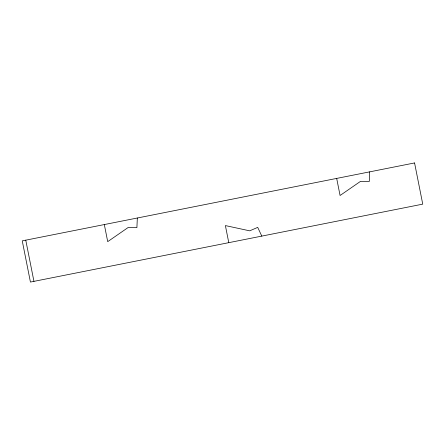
<?xml version="1.0" encoding="UTF-8"?>
<svg xmlns="http://www.w3.org/2000/svg" width="445" height="445" viewBox="0 0 445 445"><rect width="100%" height="100%" fill="white"/><g stroke="black" fill="none" stroke-linecap="round" stroke-linejoin="round"><path stroke-width="0.67" d="M137.327 218.006L136.904 227.634L128.177 227.49L107.712 241.641L104.319 224.564M369.689 171.853L369.272 181.482L360.545 181.338L340.075 195.494L336.681 178.412M261.788 236.106L257.716 227.373L249.706 230.838L225.387 225.582L228.78 242.664M25.766 240.161L33.948 281.362M414.568 162.942L22.25 240.862L30.432 282.058L422.75 204.138L414.568 162.942"/></g></svg>
